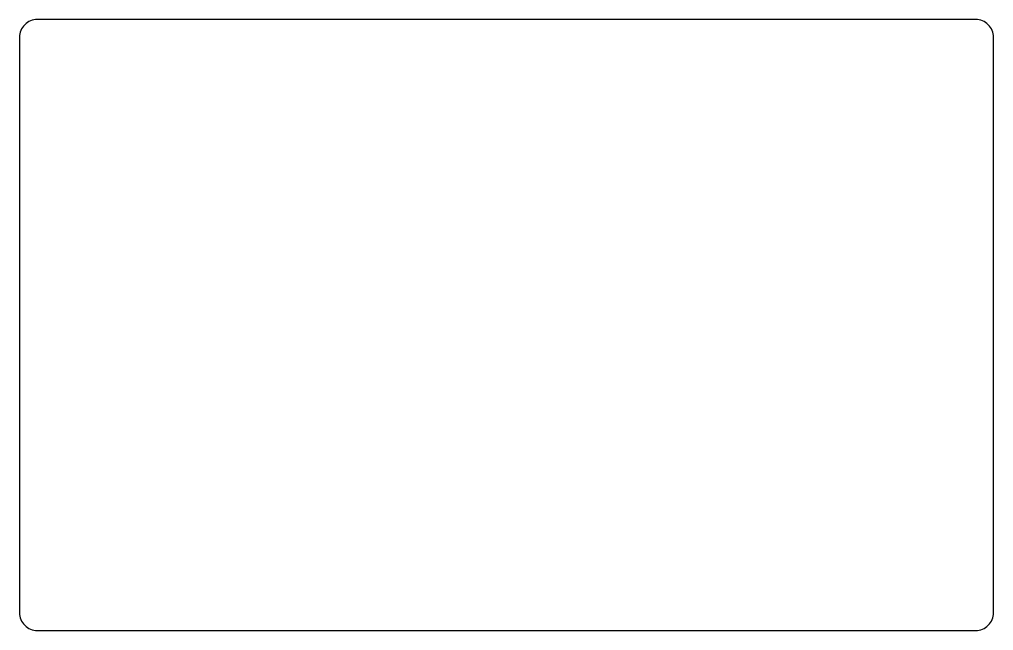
# Model space of a CAD drawing. Header units: millimetres. Extents: x 0 to 273, y 0 to 171.
import ezdxf

# ---------------------------------------------------------------- set-up
doc = ezdxf.new("R2010")
doc.units = ezdxf.units.MM

msp = doc.modelspace()

# ---------------------------------------------------------------- linework, layer by layer
at = {"layer": 'OUTLINE'}
msp.add_lwpolyline([(5, 0), (267.6, 0, 0.414214), (272.6, 5), (272.6, 166, 0.414214), (267.6, 171), (5, 171, 0.414214), (0, 166), (0, 5, 0.414214)], format="xyb", close=True, dxfattribs=at)

doc.saveas('drawing.dxf')
